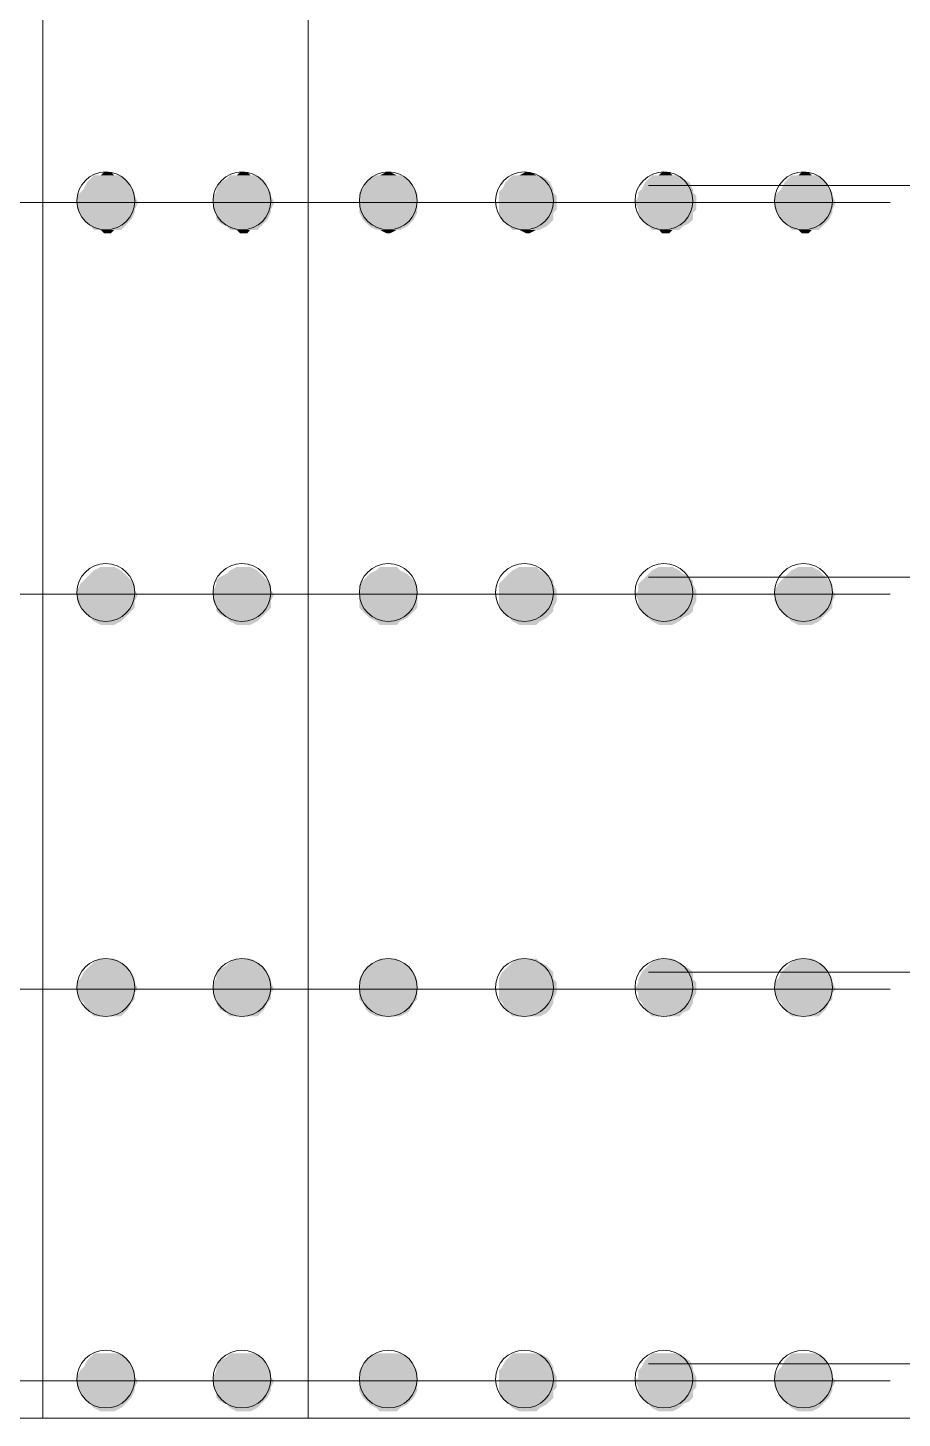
# Model space of a CAD drawing. Header units: inches. Extents: x 2 to 136, y 1 to 96.
# Drawn here: x 12.3 to 17.33, y 44.94 to 52.94 of the extents above; entities that cross this region are included whole.
import ezdxf

# ---------------------------------------------------------------- set-up
doc = ezdxf.new("R2010")
doc.units = ezdxf.units.IN
doc.header["$MEASUREMENT"] = 0
doc.layers.add('PDF_COLUMN', color=251, linetype='Continuous', true_color=0x636466)
doc.layers.add('PDF_Outer Line', color=165, linetype='Continuous', true_color=0x5258ac)
doc.layers.add('PDF_FLOOR LINES', color=7, linetype='Continuous')

msp = doc.modelspace()

# ---------------------------------------------------------------- linework, layer by layer
at = {"layer": 'PDF_COLUMN', "color": 7, "lineweight": 0}
for centre in [(12.7517, 51.9434), (13.535, 51.9434), (12.7517, 49.6914), (13.535, 49.6914), (12.7517, 47.4198), (13.535, 47.4198), (12.7517, 45.1677), (13.535, 45.1677)]:
    msp.add_circle(centre, 0.1665, dxfattribs=at)
at = {"layer": 'PDF_COLUMN', "lineweight": 0}
for centre in [(14.377, 51.9434), (15.1604, 51.9434), (15.9632, 51.9434), (16.7661, 51.9434), (14.377, 49.6914), (15.1604, 49.6914), (15.9632, 49.6914), (16.7661, 49.6914), (14.377, 47.4198), (15.1604, 47.4198), (15.9632, 47.4198), (16.7661, 47.4198), (14.377, 45.1677), (15.1604, 45.1677), (15.9632, 45.1677), (16.7661, 45.1677)]:
    msp.add_circle(centre, 0.1665, dxfattribs=at)
at = {"layer": 'PDF_COLUMN', "color": 7, "transparency": 33554559}
for points in [[(12.6635, 52.0707), (12.879, 52.0511), (12.644, 52.0511)], [(12.6831, 52.0902), (12.8594, 52.0707), (12.6635, 52.0707)], [(12.8594, 52.0707), (12.6635, 52.0707), (12.879, 52.0511)], [(12.7223, 52.0902), (12.8398, 52.0902), (12.6831, 52.0902)], [(12.8398, 52.0902), (12.6831, 52.0902), (12.8594, 52.0707)], [(12.7419, 52.1098), (12.8006, 52.0902), (12.7223, 52.0902)], [(12.8006, 52.0902), (12.7223, 52.0902), (12.8398, 52.0902)], [(12.781, 52.1098), (12.7419, 52.1098), (12.8006, 52.0902)], [(13.4469, 52.0707), (13.6623, 52.0511), (13.4077, 52.0511)], [(13.4664, 52.0902), (13.6427, 52.0707), (13.4469, 52.0707)], [(13.6427, 52.0707), (13.4469, 52.0707), (13.6623, 52.0511)], [(13.5056, 52.0902), (13.6231, 52.0902), (13.4664, 52.0902)], [(13.6231, 52.0902), (13.4664, 52.0902), (13.6427, 52.0707)], [(13.5252, 52.1098), (13.5839, 52.0902), (13.5056, 52.0902)], [(13.5839, 52.0902), (13.5056, 52.0902), (13.6231, 52.0902)], [(13.5644, 52.1098), (13.5252, 52.1098), (13.5839, 52.0902)], [(12.6048, 51.9923), (12.9181, 51.9728), (12.5852, 51.9728)], [(12.6244, 52.0119), (12.9181, 51.9923), (12.6048, 51.9923)], [(12.9181, 51.9923), (12.6048, 51.9923), (12.9181, 51.9728)], [(12.644, 52.0511), (12.8985, 52.0119), (12.6244, 52.0119)], [(12.8985, 52.0119), (12.6244, 52.0119), (12.9181, 51.9923)], [(12.879, 52.0511), (12.644, 52.0511), (12.8985, 52.0119)], [(13.3881, 51.9923), (13.7014, 51.9728), (13.3685, 51.9728)], [(13.4077, 52.0511), (13.6818, 52.0119), (13.3881, 52.0119)], [(13.6818, 52.0119), (13.3881, 52.0119), (13.7014, 51.9923)], [(13.3881, 52.0119), (13.7014, 51.9923), (13.3881, 51.9923)], [(13.7014, 51.9923), (13.3881, 51.9923), (13.7014, 51.9728)], [(13.6623, 52.0511), (13.4077, 52.0511), (13.6818, 52.0119)], [(12.9181, 51.9728), (12.5852, 51.9728), (12.9377, 51.9336)], [(12.5852, 51.9728), (12.9377, 51.9336), (12.5852, 51.9336)], [(12.9377, 51.9336), (12.5852, 51.9336), (12.9181, 51.8944)], [(12.5852, 51.9336), (12.9181, 51.8944), (12.5852, 51.8944)], [(13.7014, 51.9728), (13.3685, 51.9728), (13.721, 51.9336)], [(13.3685, 51.9728), (13.721, 51.9336), (13.3685, 51.9336)], [(13.721, 51.9336), (13.3685, 51.9336), (13.7014, 51.8944)], [(13.3685, 51.9336), (13.7014, 51.8944), (13.3685, 51.8944)], [(12.9181, 51.8944), (12.5852, 51.8944), (12.9181, 51.8748)], [(12.5852, 51.8944), (12.9181, 51.8748), (12.6048, 51.8748)], [(12.9181, 51.8748), (12.6048, 51.8748), (12.8985, 51.8357)], [(12.6048, 51.8748), (12.8985, 51.8357), (12.6244, 51.8357)], [(12.8985, 51.8357), (12.6244, 51.8357), (12.879, 51.8161)], [(12.6244, 51.8357), (12.879, 51.8161), (12.644, 51.8161)], [(13.7014, 51.8944), (13.3685, 51.8944), (13.7014, 51.8748)], [(13.3685, 51.8944), (13.7014, 51.8748), (13.3881, 51.8748)], [(13.7014, 51.8748), (13.3881, 51.8748), (13.6818, 51.8357)], [(13.3881, 51.8748), (13.6818, 51.8357), (13.3881, 51.8357)], [(13.6818, 51.8357), (13.3881, 51.8357), (13.6623, 51.8161)], [(13.3881, 51.8357), (13.6623, 51.8161), (13.4077, 51.8161)], [(12.879, 51.8161), (12.644, 51.8161), (12.8594, 51.7965)], [(12.644, 51.8161), (12.8594, 51.7965), (12.6635, 51.7965)], [(12.8594, 51.7965), (12.6635, 51.7965), (12.8398, 51.7769)], [(12.6635, 51.7965), (12.8398, 51.7769), (12.6831, 51.7769)], [(12.8398, 51.7769), (12.6831, 51.7769), (12.8006, 51.7769)], [(12.6831, 51.7769), (12.8006, 51.7769), (12.7223, 51.7769)], [(12.8006, 51.7769), (12.7223, 51.7769), (12.781, 51.7573)], [(12.7223, 51.7769), (12.781, 51.7573), (12.7419, 51.7573)], [(13.6623, 51.8161), (13.4077, 51.8161), (13.6427, 51.7965)], [(13.4077, 51.8161), (13.6427, 51.7965), (13.4469, 51.7965)], [(13.6427, 51.7965), (13.4469, 51.7965), (13.6231, 51.7769)], [(13.4469, 51.7965), (13.6231, 51.7769), (13.4664, 51.7769)], [(13.6231, 51.7769), (13.4664, 51.7769), (13.5839, 51.7769)], [(13.4664, 51.7769), (13.5839, 51.7769), (13.5056, 51.7769)], [(13.5839, 51.7769), (13.5056, 51.7769), (13.5644, 51.7573)], [(13.5056, 51.7769), (13.5644, 51.7573), (13.5252, 51.7573)], [(12.6831, 49.8186), (12.8594, 49.7991), (12.6635, 49.7991)], [(12.7223, 49.8382), (12.8398, 49.8186), (12.6831, 49.8186)], [(12.8398, 49.8186), (12.6831, 49.8186), (12.8594, 49.7991)], [(12.7419, 49.8382), (12.8006, 49.8382), (12.7223, 49.8382)], [(12.8006, 49.8382), (12.7223, 49.8382), (12.8398, 49.8186)], [(12.781, 49.8382), (12.7419, 49.8382), (12.8006, 49.8382)], [(13.4664, 49.8186), (13.6427, 49.7991), (13.4469, 49.7991)], [(13.5056, 49.8382), (13.6231, 49.8186), (13.4664, 49.8186)], [(13.6231, 49.8186), (13.4664, 49.8186), (13.6427, 49.7991)], [(13.5252, 49.8382), (13.5839, 49.8382), (13.5056, 49.8382)], [(13.5839, 49.8382), (13.5056, 49.8382), (13.6231, 49.8186)], [(13.5644, 49.8382), (13.5252, 49.8382), (13.5839, 49.8382)], [(12.6048, 49.7403), (12.9181, 49.7011), (12.5852, 49.7011)], [(12.6244, 49.7599), (12.9181, 49.7403), (12.6048, 49.7403)], [(12.9181, 49.7403), (12.6048, 49.7403), (12.9181, 49.7011)], [(12.644, 49.7795), (12.8985, 49.7599), (12.6244, 49.7599)], [(12.8985, 49.7599), (12.6244, 49.7599), (12.9181, 49.7403)], [(12.6635, 49.7991), (12.879, 49.7795), (12.644, 49.7795)], [(12.879, 49.7795), (12.644, 49.7795), (12.8985, 49.7599)], [(12.8594, 49.7991), (12.6635, 49.7991), (12.879, 49.7795)], [(13.3881, 49.7403), (13.7014, 49.7011), (13.3685, 49.7011)], [(13.4077, 49.7795), (13.6818, 49.7599), (13.3881, 49.7599)], [(13.6818, 49.7599), (13.3881, 49.7599), (13.7014, 49.7403)], [(13.3881, 49.7599), (13.7014, 49.7403), (13.3881, 49.7403)], [(13.7014, 49.7403), (13.3881, 49.7403), (13.7014, 49.7011)], [(13.4469, 49.7991), (13.6623, 49.7795), (13.4077, 49.7795)], [(13.6623, 49.7795), (13.4077, 49.7795), (13.6818, 49.7599)], [(13.6427, 49.7991), (13.4469, 49.7991), (13.6623, 49.7795)], [(12.9181, 49.7011), (12.5852, 49.7011), (12.9377, 49.6816)], [(12.5852, 49.7011), (12.9377, 49.6816), (12.5852, 49.6816)], [(12.9377, 49.6816), (12.5852, 49.6816), (12.9181, 49.6424)], [(12.5852, 49.6816), (12.9181, 49.6424), (12.5852, 49.6424)], [(13.7014, 49.7011), (13.3685, 49.7011), (13.721, 49.6816)], [(13.3685, 49.7011), (13.721, 49.6816), (13.3685, 49.6816)], [(13.721, 49.6816), (13.3685, 49.6816), (13.7014, 49.6424)], [(13.3685, 49.6816), (13.7014, 49.6424), (13.3685, 49.6424)], [(12.9181, 49.6424), (12.5852, 49.6424), (12.9181, 49.6032)], [(12.5852, 49.6424), (12.9181, 49.6032), (12.6048, 49.6032)], [(12.9181, 49.6032), (12.6048, 49.6032), (12.8985, 49.5836)], [(12.6048, 49.6032), (12.8985, 49.5836), (12.6244, 49.5836)], [(12.8985, 49.5836), (12.6244, 49.5836), (12.879, 49.5641)], [(12.6244, 49.5836), (12.879, 49.5641), (12.644, 49.5641)], [(13.7014, 49.6424), (13.3685, 49.6424), (13.7014, 49.6032)], [(13.3685, 49.6424), (13.7014, 49.6032), (13.3881, 49.6032)], [(13.7014, 49.6032), (13.3881, 49.6032), (13.6818, 49.5836)], [(13.3881, 49.6032), (13.6818, 49.5836), (13.3881, 49.5836)], [(13.6818, 49.5836), (13.3881, 49.5836), (13.6623, 49.5641)], [(13.3881, 49.5836), (13.6623, 49.5641), (13.4077, 49.5641)], [(12.879, 49.5641), (12.644, 49.5641), (12.8594, 49.5445)], [(12.644, 49.5641), (12.8594, 49.5445), (12.6635, 49.5445)], [(12.8594, 49.5445), (12.6635, 49.5445), (12.8398, 49.5249)], [(12.6635, 49.5445), (12.8398, 49.5249), (12.6831, 49.5249)], [(12.8398, 49.5249), (12.6831, 49.5249), (12.8006, 49.5053)], [(12.6831, 49.5249), (12.8006, 49.5053), (12.7223, 49.5053)], [(12.8006, 49.5053), (12.7223, 49.5053), (12.781, 49.5053)], [(12.7223, 49.5053), (12.781, 49.5053), (12.7419, 49.5053)], [(13.6623, 49.5641), (13.4077, 49.5641), (13.6427, 49.5445)], [(13.4077, 49.5641), (13.6427, 49.5445), (13.4469, 49.5445)], [(13.6427, 49.5445), (13.4469, 49.5445), (13.6231, 49.5249)], [(13.4469, 49.5445), (13.6231, 49.5249), (13.4664, 49.5249)], [(13.6231, 49.5249), (13.4664, 49.5249), (13.5839, 49.5053)], [(13.4664, 49.5249), (13.5839, 49.5053), (13.5056, 49.5053)], [(13.5839, 49.5053), (13.5056, 49.5053), (13.5644, 49.5053)], [(13.5056, 49.5053), (13.5644, 49.5053), (13.5252, 49.5053)], [(12.7223, 47.5862), (12.8398, 47.5666), (12.6831, 47.5666)], [(12.7419, 47.5862), (12.8006, 47.5862), (12.7223, 47.5862)], [(12.8006, 47.5862), (12.7223, 47.5862), (12.8398, 47.5666)], [(12.781, 47.5862), (12.7419, 47.5862), (12.8006, 47.5862)], [(13.5056, 47.5862), (13.6231, 47.5666), (13.4664, 47.5666)], [(13.5252, 47.5862), (13.5839, 47.5862), (13.5056, 47.5862)], [(13.5839, 47.5862), (13.5056, 47.5862), (13.6231, 47.5666)], [(13.5644, 47.5862), (13.5252, 47.5862), (13.5839, 47.5862)], [(12.6244, 47.5079), (12.9181, 47.4687), (12.6048, 47.4687)], [(12.644, 47.5275), (12.8985, 47.5079), (12.6244, 47.5079)], [(12.8985, 47.5079), (12.6244, 47.5079), (12.9181, 47.4687)], [(12.6635, 47.547), (12.879, 47.5275), (12.644, 47.5275)], [(12.879, 47.5275), (12.644, 47.5275), (12.8985, 47.5079)], [(12.6831, 47.5666), (12.8594, 47.547), (12.6635, 47.547)], [(12.8594, 47.547), (12.6635, 47.547), (12.879, 47.5275)], [(12.8398, 47.5666), (12.6831, 47.5666), (12.8594, 47.547)], [(13.4077, 47.5275), (13.6818, 47.5079), (13.3881, 47.5079)], [(13.6818, 47.5079), (13.3881, 47.5079), (13.7014, 47.4687)], [(13.3881, 47.5079), (13.7014, 47.4687), (13.3881, 47.4687)], [(13.4469, 47.547), (13.6623, 47.5275), (13.4077, 47.5275)], [(13.6623, 47.5275), (13.4077, 47.5275), (13.6818, 47.5079)], [(13.4664, 47.5666), (13.6427, 47.547), (13.4469, 47.547)], [(13.6427, 47.547), (13.4469, 47.547), (13.6623, 47.5275)], [(13.6231, 47.5666), (13.4664, 47.5666), (13.6427, 47.547)], [(12.6048, 47.4687), (12.9181, 47.4491), (12.5852, 47.4491)], [(12.9181, 47.4491), (12.5852, 47.4491), (12.9377, 47.41)], [(12.5852, 47.4491), (12.9377, 47.41), (12.5852, 47.41)], [(12.9181, 47.4687), (12.6048, 47.4687), (12.9181, 47.4491)], [(13.3881, 47.4687), (13.7014, 47.4491), (13.3685, 47.4491)], [(13.7014, 47.4491), (13.3685, 47.4491), (13.721, 47.41)], [(13.3685, 47.4491), (13.721, 47.41), (13.3685, 47.41)], [(13.7014, 47.4687), (13.3881, 47.4687), (13.7014, 47.4491)], [(12.9377, 47.41), (12.5852, 47.41), (12.9181, 47.3904)], [(12.5852, 47.41), (12.9181, 47.3904), (12.5852, 47.3904)], [(12.9181, 47.3904), (12.5852, 47.3904), (12.9181, 47.3512)], [(12.5852, 47.3904), (12.9181, 47.3512), (12.6048, 47.3512)], [(12.9181, 47.3512), (12.6048, 47.3512), (12.8985, 47.3316)], [(12.6048, 47.3512), (12.8985, 47.3316), (12.6244, 47.3316)], [(13.721, 47.41), (13.3685, 47.41), (13.7014, 47.3904)], [(13.3685, 47.41), (13.7014, 47.3904), (13.3685, 47.3904)], [(13.7014, 47.3904), (13.3685, 47.3904), (13.7014, 47.3512)], [(13.3685, 47.3904), (13.7014, 47.3512), (13.3881, 47.3512)], [(13.7014, 47.3512), (13.3881, 47.3512), (13.6818, 47.3316)], [(13.3881, 47.3512), (13.6818, 47.3316), (13.3881, 47.3316)], [(12.8985, 47.3316), (12.6244, 47.3316), (12.879, 47.2925)], [(12.6244, 47.3316), (12.879, 47.2925), (12.644, 47.2925)], [(12.879, 47.2925), (12.644, 47.2925), (12.8594, 47.2729)], [(12.644, 47.2925), (12.8594, 47.2729), (12.6635, 47.2729)], [(12.8594, 47.2729), (12.6635, 47.2729), (12.8398, 47.2533)], [(12.6635, 47.2729), (12.8398, 47.2533), (12.6831, 47.2533)], [(13.6818, 47.3316), (13.3881, 47.3316), (13.6623, 47.2925)], [(13.3881, 47.3316), (13.6623, 47.2925), (13.4077, 47.2925)], [(13.6623, 47.2925), (13.4077, 47.2925), (13.6427, 47.2729)], [(13.4077, 47.2925), (13.6427, 47.2729), (13.4469, 47.2729)], [(13.6427, 47.2729), (13.4469, 47.2729), (13.6231, 47.2533)], [(13.4469, 47.2729), (13.6231, 47.2533), (13.4664, 47.2533)], [(12.8398, 47.2533), (12.6831, 47.2533), (12.8006, 47.2533)], [(12.6831, 47.2533), (12.8006, 47.2533), (12.7223, 47.2533)], [(12.8006, 47.2533), (12.7223, 47.2533), (12.781, 47.2533)], [(12.7223, 47.2533), (12.781, 47.2533), (12.7419, 47.2533)], [(13.6231, 47.2533), (13.4664, 47.2533), (13.5839, 47.2533)], [(13.4664, 47.2533), (13.5839, 47.2533), (13.5056, 47.2533)], [(13.5839, 47.2533), (13.5056, 47.2533), (13.5644, 47.2533)], [(13.5056, 47.2533), (13.5644, 47.2533), (13.5252, 47.2533)], [(12.644, 45.2754), (12.8985, 45.2363), (12.6244, 45.2363)], [(12.6635, 45.295), (12.879, 45.2754), (12.644, 45.2754)], [(12.879, 45.2754), (12.644, 45.2754), (12.8985, 45.2363)], [(12.6831, 45.3146), (12.8594, 45.295), (12.6635, 45.295)], [(12.8594, 45.295), (12.6635, 45.295), (12.879, 45.2754)], [(12.7223, 45.3146), (12.8398, 45.3146), (12.6831, 45.3146)], [(12.8398, 45.3146), (12.6831, 45.3146), (12.8594, 45.295)], [(12.7419, 45.3146), (12.8006, 45.3146), (12.7223, 45.3146)], [(12.8006, 45.3146), (12.7223, 45.3146), (12.8398, 45.3146)], [(12.781, 45.3146), (12.7419, 45.3146), (12.8006, 45.3146)], [(13.4077, 45.2754), (13.6818, 45.2363), (13.3881, 45.2363)], [(13.4469, 45.295), (13.6623, 45.2754), (13.4077, 45.2754)], [(13.6623, 45.2754), (13.4077, 45.2754), (13.6818, 45.2363)], [(13.4664, 45.3146), (13.6427, 45.295), (13.4469, 45.295)], [(13.6427, 45.295), (13.4469, 45.295), (13.6623, 45.2754)], [(13.5056, 45.3146), (13.6231, 45.3146), (13.4664, 45.3146)], [(13.6231, 45.3146), (13.4664, 45.3146), (13.6427, 45.295)], [(13.5252, 45.3146), (13.5839, 45.3146), (13.5056, 45.3146)], [(13.5839, 45.3146), (13.5056, 45.3146), (13.6231, 45.3146)], [(13.5644, 45.3146), (13.5252, 45.3146), (13.5839, 45.3146)], [(12.6048, 45.2167), (12.9181, 45.1775), (12.5852, 45.1775)], [(12.6244, 45.2363), (12.9181, 45.2167), (12.6048, 45.2167)], [(12.9181, 45.2167), (12.6048, 45.2167), (12.9181, 45.1775)], [(12.8985, 45.2363), (12.6244, 45.2363), (12.9181, 45.2167)], [(13.3881, 45.2167), (13.7014, 45.1775), (13.3685, 45.1775)], [(13.6818, 45.2363), (13.3881, 45.2363), (13.7014, 45.2167)], [(13.3881, 45.2363), (13.7014, 45.2167), (13.3881, 45.2167)], [(13.7014, 45.2167), (13.3881, 45.2167), (13.7014, 45.1775)], [(12.9181, 45.1775), (12.5852, 45.1775), (12.9377, 45.1579)], [(12.5852, 45.1775), (12.9377, 45.1579), (12.5852, 45.1579)], [(12.9377, 45.1579), (12.5852, 45.1579), (12.9181, 45.1188)], [(12.5852, 45.1579), (12.9181, 45.1188), (12.5852, 45.1188)], [(12.9181, 45.1188), (12.5852, 45.1188), (12.9181, 45.0992)], [(12.5852, 45.1188), (12.9181, 45.0992), (12.6048, 45.0992)], [(13.7014, 45.1775), (13.3685, 45.1775), (13.721, 45.1579)], [(13.3685, 45.1775), (13.721, 45.1579), (13.3685, 45.1579)], [(13.721, 45.1579), (13.3685, 45.1579), (13.7014, 45.1188)], [(13.3685, 45.1579), (13.7014, 45.1188), (13.3685, 45.1188)], [(13.7014, 45.1188), (13.3685, 45.1188), (13.7014, 45.0992)], [(13.3685, 45.1188), (13.7014, 45.0992), (13.3881, 45.0992)], [(12.9181, 45.0992), (12.6048, 45.0992), (12.8985, 45.06)], [(12.6048, 45.0992), (12.8985, 45.06), (12.6244, 45.06)], [(12.8985, 45.06), (12.6244, 45.06), (12.879, 45.0404)], [(12.6244, 45.06), (12.879, 45.0404), (12.644, 45.0404)], [(12.879, 45.0404), (12.644, 45.0404), (12.8594, 45.0209)], [(12.644, 45.0404), (12.8594, 45.0209), (12.6635, 45.0209)], [(12.8594, 45.0209), (12.6635, 45.0209), (12.8398, 45.0013)], [(12.6635, 45.0209), (12.8398, 45.0013), (12.6831, 45.0013)], [(13.7014, 45.0992), (13.3881, 45.0992), (13.6818, 45.06)], [(13.3881, 45.0992), (13.6818, 45.06), (13.3881, 45.06)], [(13.6818, 45.06), (13.3881, 45.06), (13.6623, 45.0404)], [(13.3881, 45.06), (13.6623, 45.0404), (13.4077, 45.0404)], [(13.6623, 45.0404), (13.4077, 45.0404), (13.6427, 45.0209)], [(13.4077, 45.0404), (13.6427, 45.0209), (13.4469, 45.0209)], [(13.6427, 45.0209), (13.4469, 45.0209), (13.6231, 45.0013)], [(13.4469, 45.0209), (13.6231, 45.0013), (13.4664, 45.0013)], [(12.8398, 45.0013), (12.6831, 45.0013), (12.8006, 44.9817)], [(12.6831, 45.0013), (12.8006, 44.9817), (12.7223, 44.9817)], [(12.8006, 44.9817), (12.7223, 44.9817), (12.781, 44.9817)], [(12.7223, 44.9817), (12.781, 44.9817), (12.7419, 44.9817)], [(13.6231, 45.0013), (13.4664, 45.0013), (13.5839, 44.9817)], [(13.4664, 45.0013), (13.5839, 44.9817), (13.5056, 44.9817)], [(13.5839, 44.9817), (13.5056, 44.9817), (13.5644, 44.9817)], [(13.5056, 44.9817), (13.5644, 44.9817), (13.5252, 44.9817)]]:
    msp.add_solid(points, dxfattribs=at)
at = {"layer": 'PDF_COLUMN', "transparency": 33554559}
for points in [[(14.2693, 52.0707), (14.5043, 52.0511), (14.2498, 52.0511)], [(14.3085, 52.0902), (14.4847, 52.0707), (14.2693, 52.0707)], [(14.4847, 52.0707), (14.2693, 52.0707), (14.5043, 52.0511)], [(14.3281, 52.0902), (14.4456, 52.0902), (14.3085, 52.0902)], [(14.4456, 52.0902), (14.3085, 52.0902), (14.4847, 52.0707)], [(14.3672, 52.1098), (14.426, 52.0902), (14.3281, 52.0902)], [(14.426, 52.0902), (14.3281, 52.0902), (14.4456, 52.0902)], [(14.3868, 52.1098), (14.3672, 52.1098), (14.426, 52.0902)], [(15.0722, 52.0707), (15.3072, 52.0511), (15.0526, 52.0511)], [(15.0918, 52.0902), (15.2876, 52.0707), (15.0722, 52.0707)], [(15.2876, 52.0707), (15.0722, 52.0707), (15.3072, 52.0511)], [(15.131, 52.0902), (15.2485, 52.0902), (15.0918, 52.0902)], [(15.2485, 52.0902), (15.0918, 52.0902), (15.2876, 52.0707)], [(15.1701, 52.1098), (15.2289, 52.0902), (15.131, 52.0902)], [(15.2289, 52.0902), (15.131, 52.0902), (15.2485, 52.0902)], [(15.1897, 52.1098), (15.1701, 52.1098), (15.2289, 52.0902)], [(15.8751, 52.0707), (16.1101, 52.0511), (15.8555, 52.0511)], [(15.8947, 52.0902), (16.071, 52.0707), (15.8751, 52.0707)], [(16.071, 52.0707), (15.8751, 52.0707), (16.1101, 52.0511)], [(15.9339, 52.0902), (16.0514, 52.0902), (15.8947, 52.0902)], [(16.0514, 52.0902), (15.8947, 52.0902), (16.071, 52.0707)], [(15.9535, 52.1098), (16.0122, 52.0902), (15.9339, 52.0902)], [(16.0122, 52.0902), (15.9339, 52.0902), (16.0514, 52.0902)], [(15.9926, 52.1098), (15.9535, 52.1098), (16.0122, 52.0902)], [(16.678, 52.0707), (16.8934, 52.0511), (16.6584, 52.0511)], [(16.6976, 52.0902), (16.8738, 52.0707), (16.678, 52.0707)], [(16.8738, 52.0707), (16.678, 52.0707), (16.8934, 52.0511)], [(16.7368, 52.0902), (16.8543, 52.0902), (16.6976, 52.0902)], [(16.8543, 52.0902), (16.6976, 52.0902), (16.8738, 52.0707)], [(16.7563, 52.1098), (16.8151, 52.0902), (16.7368, 52.0902)], [(16.8151, 52.0902), (16.7368, 52.0902), (16.8543, 52.0902)], [(16.7955, 52.1098), (16.7563, 52.1098), (16.8151, 52.0902)], [(14.2302, 52.0119), (14.5435, 51.9923), (14.2106, 51.9923)], [(14.5435, 51.9923), (14.2106, 51.9923), (14.5435, 51.9728)], [(14.2106, 51.9923), (14.5435, 51.9728), (14.2106, 51.9728)], [(14.2498, 52.0511), (14.5239, 52.0119), (14.2302, 52.0119)], [(14.5239, 52.0119), (14.2302, 52.0119), (14.5435, 51.9923)], [(14.5043, 52.0511), (14.2498, 52.0511), (14.5239, 52.0119)], [(15.0331, 52.0119), (15.3268, 51.9923), (15.0135, 51.9923)], [(15.3268, 51.9923), (15.0135, 51.9923), (15.3464, 51.9728)], [(15.0135, 51.9923), (15.3464, 51.9728), (15.0135, 51.9728)], [(15.0526, 52.0511), (15.3268, 52.0119), (15.0331, 52.0119)], [(15.3268, 52.0119), (15.0331, 52.0119), (15.3268, 51.9923)], [(15.3072, 52.0511), (15.0526, 52.0511), (15.3268, 52.0119)], [(15.836, 52.0119), (16.1297, 51.9923), (15.8164, 51.9923)], [(16.1297, 51.9923), (15.8164, 51.9923), (16.1493, 51.9728)], [(15.8164, 51.9923), (16.1493, 51.9728), (15.8164, 51.9728)], [(15.8555, 52.0511), (16.1297, 52.0119), (15.836, 52.0119)], [(16.1297, 52.0119), (15.836, 52.0119), (16.1297, 51.9923)], [(16.1101, 52.0511), (15.8555, 52.0511), (16.1297, 52.0119)], [(16.6193, 51.9923), (16.9326, 51.9728), (16.5997, 51.9728)], [(16.6389, 52.0119), (16.9326, 51.9923), (16.6193, 51.9923)], [(16.9326, 51.9923), (16.6193, 51.9923), (16.9326, 51.9728)], [(16.6584, 52.0511), (16.913, 52.0119), (16.6389, 52.0119)], [(16.913, 52.0119), (16.6389, 52.0119), (16.9326, 51.9923)], [(16.8934, 52.0511), (16.6584, 52.0511), (16.913, 52.0119)], [(14.5435, 51.9728), (14.2106, 51.9728), (14.5435, 51.9336)], [(14.2106, 51.9728), (14.5435, 51.9336), (14.2106, 51.9336)], [(14.5435, 51.9336), (14.2106, 51.9336), (14.5435, 51.8944)], [(14.2106, 51.9336), (14.5435, 51.8944), (14.2106, 51.8944)], [(15.3464, 51.9728), (15.0135, 51.9728), (15.3464, 51.9336)], [(15.0135, 51.9728), (15.3464, 51.9336), (15.0135, 51.9336)], [(15.3464, 51.9336), (15.0135, 51.9336), (15.3464, 51.8944)], [(15.0135, 51.9336), (15.3464, 51.8944), (15.0135, 51.8944)], [(15.8164, 51.9728), (16.1493, 51.9336), (15.7968, 51.9336)], [(16.1493, 51.9336), (15.7968, 51.9336), (16.1493, 51.8944)], [(15.7968, 51.9336), (16.1493, 51.8944), (15.8164, 51.8944)], [(16.1493, 51.9728), (15.8164, 51.9728), (16.1493, 51.9336)], [(16.9326, 51.9728), (16.5997, 51.9728), (16.9522, 51.9336)], [(16.5997, 51.9728), (16.9522, 51.9336), (16.5997, 51.9336)], [(16.9522, 51.9336), (16.5997, 51.9336), (16.9326, 51.8944)], [(16.5997, 51.9336), (16.9326, 51.8944), (16.5997, 51.8944)], [(14.5435, 51.8944), (14.2106, 51.8944), (14.5435, 51.8748)], [(14.2106, 51.8944), (14.5435, 51.8748), (14.2106, 51.8748)], [(14.5435, 51.8748), (14.2106, 51.8748), (14.5239, 51.8357)], [(14.2106, 51.8748), (14.5239, 51.8357), (14.2302, 51.8357)], [(14.5239, 51.8357), (14.2302, 51.8357), (14.5043, 51.8161)], [(14.2302, 51.8357), (14.5043, 51.8161), (14.2498, 51.8161)], [(15.3464, 51.8944), (15.0135, 51.8944), (15.3268, 51.8748)], [(15.0135, 51.8944), (15.3268, 51.8748), (15.0135, 51.8748)], [(15.3268, 51.8748), (15.0135, 51.8748), (15.3268, 51.8357)], [(15.0135, 51.8748), (15.3268, 51.8357), (15.0331, 51.8357)], [(15.3268, 51.8357), (15.0331, 51.8357), (15.3072, 51.8161)], [(15.0331, 51.8357), (15.3072, 51.8161), (15.0526, 51.8161)], [(16.1493, 51.8944), (15.8164, 51.8944), (16.1297, 51.8748)], [(15.8164, 51.8944), (16.1297, 51.8748), (15.8164, 51.8748)], [(16.1297, 51.8748), (15.8164, 51.8748), (16.1297, 51.8357)], [(15.8164, 51.8748), (16.1297, 51.8357), (15.836, 51.8357)], [(16.1297, 51.8357), (15.836, 51.8357), (16.1101, 51.8161)], [(15.836, 51.8357), (16.1101, 51.8161), (15.8555, 51.8161)], [(16.9326, 51.8944), (16.5997, 51.8944), (16.9326, 51.8748)], [(16.5997, 51.8944), (16.9326, 51.8748), (16.6193, 51.8748)], [(16.9326, 51.8748), (16.6193, 51.8748), (16.913, 51.8357)], [(16.6193, 51.8748), (16.913, 51.8357), (16.6389, 51.8357)], [(16.913, 51.8357), (16.6389, 51.8357), (16.8934, 51.8161)], [(16.6389, 51.8357), (16.8934, 51.8161), (16.6584, 51.8161)], [(14.5043, 51.8161), (14.2498, 51.8161), (14.4847, 51.7965)], [(14.2498, 51.8161), (14.4847, 51.7965), (14.2693, 51.7965)], [(14.4847, 51.7965), (14.2693, 51.7965), (14.4456, 51.7769)], [(14.2693, 51.7965), (14.4456, 51.7769), (14.3085, 51.7769)], [(14.4456, 51.7769), (14.3085, 51.7769), (14.426, 51.7769)], [(14.3085, 51.7769), (14.426, 51.7769), (14.3281, 51.7769)], [(14.426, 51.7769), (14.3281, 51.7769), (14.3868, 51.7573)], [(14.3281, 51.7769), (14.3868, 51.7573), (14.3672, 51.7573)], [(15.3072, 51.8161), (15.0526, 51.8161), (15.2876, 51.7965)], [(15.0526, 51.8161), (15.2876, 51.7965), (15.0722, 51.7965)], [(15.2876, 51.7965), (15.0722, 51.7965), (15.2485, 51.7769)], [(15.0722, 51.7965), (15.2485, 51.7769), (15.0918, 51.7769)], [(15.2485, 51.7769), (15.0918, 51.7769), (15.2289, 51.7769)], [(15.0918, 51.7769), (15.2289, 51.7769), (15.131, 51.7769)], [(15.2289, 51.7769), (15.131, 51.7769), (15.1897, 51.7573)], [(15.131, 51.7769), (15.1897, 51.7573), (15.1701, 51.7573)], [(16.1101, 51.8161), (15.8555, 51.8161), (16.071, 51.7965)], [(15.8555, 51.8161), (16.071, 51.7965), (15.8751, 51.7965)], [(16.071, 51.7965), (15.8751, 51.7965), (16.0514, 51.7769)], [(15.8751, 51.7965), (16.0514, 51.7769), (15.8947, 51.7769)], [(16.0514, 51.7769), (15.8947, 51.7769), (16.0122, 51.7769)], [(15.8947, 51.7769), (16.0122, 51.7769), (15.9339, 51.7769)], [(16.0122, 51.7769), (15.9339, 51.7769), (15.9926, 51.7573)], [(15.9339, 51.7769), (15.9926, 51.7573), (15.9535, 51.7573)], [(16.8934, 51.8161), (16.6584, 51.8161), (16.8738, 51.7965)], [(16.6584, 51.8161), (16.8738, 51.7965), (16.678, 51.7965)], [(16.8738, 51.7965), (16.678, 51.7965), (16.8543, 51.7769)], [(16.678, 51.7965), (16.8543, 51.7769), (16.6976, 51.7769)], [(16.8543, 51.7769), (16.6976, 51.7769), (16.8151, 51.7769)], [(16.6976, 51.7769), (16.8151, 51.7769), (16.7368, 51.7769)], [(16.8151, 51.7769), (16.7368, 51.7769), (16.7955, 51.7573)], [(16.7368, 51.7769), (16.7955, 51.7573), (16.7563, 51.7573)], [(14.3085, 49.8186), (14.4847, 49.7991), (14.2693, 49.7991)], [(14.3281, 49.8382), (14.4456, 49.8186), (14.3085, 49.8186)], [(14.4456, 49.8186), (14.3085, 49.8186), (14.4847, 49.7991)], [(14.3672, 49.8382), (14.426, 49.8382), (14.3281, 49.8382)], [(14.426, 49.8382), (14.3281, 49.8382), (14.4456, 49.8186)], [(14.3868, 49.8382), (14.3672, 49.8382), (14.426, 49.8382)], [(15.0918, 49.8186), (15.2876, 49.7991), (15.0722, 49.7991)], [(15.131, 49.8382), (15.2485, 49.8186), (15.0918, 49.8186)], [(15.2485, 49.8186), (15.0918, 49.8186), (15.2876, 49.7991)], [(15.1701, 49.8382), (15.2289, 49.8382), (15.131, 49.8382)], [(15.2289, 49.8382), (15.131, 49.8382), (15.2485, 49.8186)], [(15.1897, 49.8382), (15.1701, 49.8382), (15.2289, 49.8382)], [(15.8947, 49.8186), (16.071, 49.7991), (15.8751, 49.7991)], [(15.9339, 49.8382), (16.0514, 49.8186), (15.8947, 49.8186)], [(16.0514, 49.8186), (15.8947, 49.8186), (16.071, 49.7991)], [(15.9535, 49.8382), (16.0122, 49.8382), (15.9339, 49.8382)], [(16.0122, 49.8382), (15.9339, 49.8382), (16.0514, 49.8186)], [(15.9926, 49.8382), (15.9535, 49.8382), (16.0122, 49.8382)], [(16.6976, 49.8186), (16.8738, 49.7991), (16.678, 49.7991)], [(16.7368, 49.8382), (16.8543, 49.8186), (16.6976, 49.8186)], [(16.8543, 49.8186), (16.6976, 49.8186), (16.8738, 49.7991)], [(16.7563, 49.8382), (16.8151, 49.8382), (16.7368, 49.8382)], [(16.8151, 49.8382), (16.7368, 49.8382), (16.8543, 49.8186)], [(16.7955, 49.8382), (16.7563, 49.8382), (16.8151, 49.8382)], [(14.2302, 49.7599), (14.5435, 49.7403), (14.2106, 49.7403)], [(14.5435, 49.7403), (14.2106, 49.7403), (14.5435, 49.7011)], [(14.2106, 49.7403), (14.5435, 49.7011), (14.2106, 49.7011)], [(14.2498, 49.7795), (14.5239, 49.7599), (14.2302, 49.7599)], [(14.5239, 49.7599), (14.2302, 49.7599), (14.5435, 49.7403)], [(14.2693, 49.7991), (14.5043, 49.7795), (14.2498, 49.7795)], [(14.5043, 49.7795), (14.2498, 49.7795), (14.5239, 49.7599)], [(14.4847, 49.7991), (14.2693, 49.7991), (14.5043, 49.7795)], [(15.0331, 49.7599), (15.3268, 49.7403), (15.0135, 49.7403)], [(15.3268, 49.7403), (15.0135, 49.7403), (15.3464, 49.7011)], [(15.0135, 49.7403), (15.3464, 49.7011), (15.0135, 49.7011)], [(15.0526, 49.7795), (15.3268, 49.7599), (15.0331, 49.7599)], [(15.3268, 49.7599), (15.0331, 49.7599), (15.3268, 49.7403)], [(15.0722, 49.7991), (15.3072, 49.7795), (15.0526, 49.7795)], [(15.3072, 49.7795), (15.0526, 49.7795), (15.3268, 49.7599)], [(15.2876, 49.7991), (15.0722, 49.7991), (15.3072, 49.7795)], [(15.836, 49.7599), (16.1297, 49.7403), (15.8164, 49.7403)], [(16.1297, 49.7403), (15.8164, 49.7403), (16.1493, 49.7011)], [(15.8164, 49.7403), (16.1493, 49.7011), (15.8164, 49.7011)], [(15.8555, 49.7795), (16.1297, 49.7599), (15.836, 49.7599)], [(16.1297, 49.7599), (15.836, 49.7599), (16.1297, 49.7403)], [(15.8751, 49.7991), (16.1101, 49.7795), (15.8555, 49.7795)], [(16.1101, 49.7795), (15.8555, 49.7795), (16.1297, 49.7599)], [(16.071, 49.7991), (15.8751, 49.7991), (16.1101, 49.7795)], [(16.6193, 49.7403), (16.9326, 49.7011), (16.5997, 49.7011)], [(16.6389, 49.7599), (16.9326, 49.7403), (16.6193, 49.7403)], [(16.9326, 49.7403), (16.6193, 49.7403), (16.9326, 49.7011)], [(16.6584, 49.7795), (16.913, 49.7599), (16.6389, 49.7599)], [(16.913, 49.7599), (16.6389, 49.7599), (16.9326, 49.7403)], [(16.678, 49.7991), (16.8934, 49.7795), (16.6584, 49.7795)], [(16.8934, 49.7795), (16.6584, 49.7795), (16.913, 49.7599)], [(16.8738, 49.7991), (16.678, 49.7991), (16.8934, 49.7795)], [(14.5435, 49.7011), (14.2106, 49.7011), (14.5435, 49.6816)], [(14.2106, 49.7011), (14.5435, 49.6816), (14.2106, 49.6816)], [(14.5435, 49.6816), (14.2106, 49.6816), (14.5435, 49.6424)], [(14.2106, 49.6816), (14.5435, 49.6424), (14.2106, 49.6424)], [(15.3464, 49.7011), (15.0135, 49.7011), (15.3464, 49.6816)], [(15.0135, 49.7011), (15.3464, 49.6816), (15.0135, 49.6816)], [(15.3464, 49.6816), (15.0135, 49.6816), (15.3464, 49.6424)], [(15.0135, 49.6816), (15.3464, 49.6424), (15.0135, 49.6424)], [(15.8164, 49.7011), (16.1493, 49.6816), (15.7968, 49.6816)], [(16.1493, 49.6816), (15.7968, 49.6816), (16.1493, 49.6424)], [(15.7968, 49.6816), (16.1493, 49.6424), (15.8164, 49.6424)], [(16.1493, 49.7011), (15.8164, 49.7011), (16.1493, 49.6816)], [(16.9326, 49.7011), (16.5997, 49.7011), (16.9522, 49.6816)], [(16.5997, 49.7011), (16.9522, 49.6816), (16.5997, 49.6816)], [(16.9522, 49.6816), (16.5997, 49.6816), (16.9326, 49.6424)], [(16.5997, 49.6816), (16.9326, 49.6424), (16.5997, 49.6424)], [(14.5435, 49.6424), (14.2106, 49.6424), (14.5435, 49.6032)], [(14.2106, 49.6424), (14.5435, 49.6032), (14.2106, 49.6032)], [(14.5435, 49.6032), (14.2106, 49.6032), (14.5239, 49.5836)], [(14.2106, 49.6032), (14.5239, 49.5836), (14.2302, 49.5836)], [(14.5239, 49.5836), (14.2302, 49.5836), (14.5043, 49.5641)], [(14.2302, 49.5836), (14.5043, 49.5641), (14.2498, 49.5641)], [(15.3464, 49.6424), (15.0135, 49.6424), (15.3268, 49.6032)], [(15.0135, 49.6424), (15.3268, 49.6032), (15.0135, 49.6032)], [(15.3268, 49.6032), (15.0135, 49.6032), (15.3268, 49.5836)], [(15.0135, 49.6032), (15.3268, 49.5836), (15.0331, 49.5836)], [(15.3268, 49.5836), (15.0331, 49.5836), (15.3072, 49.5641)], [(15.0331, 49.5836), (15.3072, 49.5641), (15.0526, 49.5641)], [(16.1493, 49.6424), (15.8164, 49.6424), (16.1297, 49.6032)], [(15.8164, 49.6424), (16.1297, 49.6032), (15.8164, 49.6032)], [(16.1297, 49.6032), (15.8164, 49.6032), (16.1297, 49.5836)], [(15.8164, 49.6032), (16.1297, 49.5836), (15.836, 49.5836)], [(16.1297, 49.5836), (15.836, 49.5836), (16.1101, 49.5641)], [(15.836, 49.5836), (16.1101, 49.5641), (15.8555, 49.5641)], [(16.9326, 49.6424), (16.5997, 49.6424), (16.9326, 49.6032)], [(16.5997, 49.6424), (16.9326, 49.6032), (16.6193, 49.6032)], [(16.9326, 49.6032), (16.6193, 49.6032), (16.913, 49.5836)], [(16.6193, 49.6032), (16.913, 49.5836), (16.6389, 49.5836)], [(16.913, 49.5836), (16.6389, 49.5836), (16.8934, 49.5641)], [(16.6389, 49.5836), (16.8934, 49.5641), (16.6584, 49.5641)], [(14.5043, 49.5641), (14.2498, 49.5641), (14.4847, 49.5445)], [(14.2498, 49.5641), (14.4847, 49.5445), (14.2693, 49.5445)], [(14.4847, 49.5445), (14.2693, 49.5445), (14.4456, 49.5249)], [(14.2693, 49.5445), (14.4456, 49.5249), (14.3085, 49.5249)], [(14.4456, 49.5249), (14.3085, 49.5249), (14.426, 49.5053)], [(14.3085, 49.5249), (14.426, 49.5053), (14.3281, 49.5053)], [(14.426, 49.5053), (14.3281, 49.5053), (14.3868, 49.5053)], [(14.3281, 49.5053), (14.3868, 49.5053), (14.3672, 49.5053)], [(15.3072, 49.5641), (15.0526, 49.5641), (15.2876, 49.5445)], [(15.0526, 49.5641), (15.2876, 49.5445), (15.0722, 49.5445)], [(15.2876, 49.5445), (15.0722, 49.5445), (15.2485, 49.5249)], [(15.0722, 49.5445), (15.2485, 49.5249), (15.0918, 49.5249)], [(15.2485, 49.5249), (15.0918, 49.5249), (15.2289, 49.5053)], [(15.0918, 49.5249), (15.2289, 49.5053), (15.131, 49.5053)], [(15.2289, 49.5053), (15.131, 49.5053), (15.1897, 49.5053)], [(15.131, 49.5053), (15.1897, 49.5053), (15.1701, 49.5053)], [(16.1101, 49.5641), (15.8555, 49.5641), (16.071, 49.5445)], [(15.8555, 49.5641), (16.071, 49.5445), (15.8751, 49.5445)], [(16.071, 49.5445), (15.8751, 49.5445), (16.0514, 49.5249)], [(15.8751, 49.5445), (16.0514, 49.5249), (15.8947, 49.5249)], [(16.0514, 49.5249), (15.8947, 49.5249), (16.0122, 49.5053)], [(15.8947, 49.5249), (16.0122, 49.5053), (15.9339, 49.5053)], [(16.0122, 49.5053), (15.9339, 49.5053), (15.9926, 49.5053)], [(15.9339, 49.5053), (15.9926, 49.5053), (15.9535, 49.5053)], [(16.8934, 49.5641), (16.6584, 49.5641), (16.8738, 49.5445)], [(16.6584, 49.5641), (16.8738, 49.5445), (16.678, 49.5445)], [(16.8738, 49.5445), (16.678, 49.5445), (16.8543, 49.5249)], [(16.678, 49.5445), (16.8543, 49.5249), (16.6976, 49.5249)], [(16.8543, 49.5249), (16.6976, 49.5249), (16.8151, 49.5053)], [(16.6976, 49.5249), (16.8151, 49.5053), (16.7368, 49.5053)], [(16.8151, 49.5053), (16.7368, 49.5053), (16.7955, 49.5053)], [(16.7368, 49.5053), (16.7955, 49.5053), (16.7563, 49.5053)], [(14.3281, 47.5862), (14.4456, 47.5666), (14.3085, 47.5666)], [(14.3672, 47.5862), (14.426, 47.5862), (14.3281, 47.5862)], [(14.426, 47.5862), (14.3281, 47.5862), (14.4456, 47.5666)], [(14.3868, 47.5862), (14.3672, 47.5862), (14.426, 47.5862)], [(15.131, 47.5862), (15.2485, 47.5666), (15.0918, 47.5666)], [(15.1701, 47.5862), (15.2289, 47.5862), (15.131, 47.5862)], [(15.2289, 47.5862), (15.131, 47.5862), (15.2485, 47.5666)], [(15.1897, 47.5862), (15.1701, 47.5862), (15.2289, 47.5862)], [(15.9339, 47.5862), (16.0514, 47.5666), (15.8947, 47.5666)], [(15.9535, 47.5862), (16.0122, 47.5862), (15.9339, 47.5862)], [(16.0122, 47.5862), (15.9339, 47.5862), (16.0514, 47.5666)], [(15.9926, 47.5862), (15.9535, 47.5862), (16.0122, 47.5862)], [(16.7368, 47.5862), (16.8543, 47.5666), (16.6976, 47.5666)], [(16.7563, 47.5862), (16.8151, 47.5862), (16.7368, 47.5862)], [(16.8151, 47.5862), (16.7368, 47.5862), (16.8543, 47.5666)], [(16.7955, 47.5862), (16.7563, 47.5862), (16.8151, 47.5862)], [(14.2302, 47.5079), (14.5435, 47.4687), (14.2106, 47.4687)], [(14.2498, 47.5275), (14.5239, 47.5079), (14.2302, 47.5079)], [(14.5239, 47.5079), (14.2302, 47.5079), (14.5435, 47.4687)], [(14.2693, 47.547), (14.5043, 47.5275), (14.2498, 47.5275)], [(14.5043, 47.5275), (14.2498, 47.5275), (14.5239, 47.5079)], [(14.3085, 47.5666), (14.4847, 47.547), (14.2693, 47.547)], [(14.4847, 47.547), (14.2693, 47.547), (14.5043, 47.5275)], [(14.4456, 47.5666), (14.3085, 47.5666), (14.4847, 47.547)], [(15.0331, 47.5079), (15.3268, 47.4687), (15.0135, 47.4687)], [(15.0526, 47.5275), (15.3268, 47.5079), (15.0331, 47.5079)], [(15.3268, 47.5079), (15.0331, 47.5079), (15.3268, 47.4687)], [(15.0722, 47.547), (15.3072, 47.5275), (15.0526, 47.5275)], [(15.3072, 47.5275), (15.0526, 47.5275), (15.3268, 47.5079)], [(15.0918, 47.5666), (15.2876, 47.547), (15.0722, 47.547)], [(15.2876, 47.547), (15.0722, 47.547), (15.3072, 47.5275)], [(15.2485, 47.5666), (15.0918, 47.5666), (15.2876, 47.547)], [(15.836, 47.5079), (16.1297, 47.4687), (15.8164, 47.4687)], [(15.8555, 47.5275), (16.1297, 47.5079), (15.836, 47.5079)], [(16.1297, 47.5079), (15.836, 47.5079), (16.1297, 47.4687)], [(15.8751, 47.547), (16.1101, 47.5275), (15.8555, 47.5275)], [(16.1101, 47.5275), (15.8555, 47.5275), (16.1297, 47.5079)], [(15.8947, 47.5666), (16.071, 47.547), (15.8751, 47.547)], [(16.071, 47.547), (15.8751, 47.547), (16.1101, 47.5275)], [(16.0514, 47.5666), (15.8947, 47.5666), (16.071, 47.547)], [(16.6389, 47.5079), (16.9326, 47.4687), (16.6193, 47.4687)], [(16.6584, 47.5275), (16.913, 47.5079), (16.6389, 47.5079)], [(16.913, 47.5079), (16.6389, 47.5079), (16.9326, 47.4687)], [(16.678, 47.547), (16.8934, 47.5275), (16.6584, 47.5275)], [(16.8934, 47.5275), (16.6584, 47.5275), (16.913, 47.5079)], [(16.6976, 47.5666), (16.8738, 47.547), (16.678, 47.547)], [(16.8738, 47.547), (16.678, 47.547), (16.8934, 47.5275)], [(16.8543, 47.5666), (16.6976, 47.5666), (16.8738, 47.547)], [(14.5435, 47.4687), (14.2106, 47.4687), (14.5435, 47.4491)], [(14.2106, 47.4687), (14.5435, 47.4491), (14.2106, 47.4491)], [(14.5435, 47.4491), (14.2106, 47.4491), (14.5435, 47.41)], [(14.2106, 47.4491), (14.5435, 47.41), (14.2106, 47.41)], [(15.3268, 47.4687), (15.0135, 47.4687), (15.3464, 47.4491)], [(15.0135, 47.4687), (15.3464, 47.4491), (15.0135, 47.4491)], [(15.3464, 47.4491), (15.0135, 47.4491), (15.3464, 47.41)], [(15.0135, 47.4491), (15.3464, 47.41), (15.0135, 47.41)], [(15.8164, 47.4491), (16.1493, 47.41), (15.7968, 47.41)], [(16.1297, 47.4687), (15.8164, 47.4687), (16.1493, 47.4491)], [(15.8164, 47.4687), (16.1493, 47.4491), (15.8164, 47.4491)], [(16.1493, 47.4491), (15.8164, 47.4491), (16.1493, 47.41)], [(16.6193, 47.4687), (16.9326, 47.4491), (16.5997, 47.4491)], [(16.9326, 47.4491), (16.5997, 47.4491), (16.9522, 47.41)], [(16.5997, 47.4491), (16.9522, 47.41), (16.5997, 47.41)], [(16.9326, 47.4687), (16.6193, 47.4687), (16.9326, 47.4491)], [(14.5435, 47.41), (14.2106, 47.41), (14.5435, 47.3904)], [(14.2106, 47.41), (14.5435, 47.3904), (14.2106, 47.3904)], [(14.5435, 47.3904), (14.2106, 47.3904), (14.5435, 47.3512)], [(14.2106, 47.3904), (14.5435, 47.3512), (14.2106, 47.3512)], [(14.5435, 47.3512), (14.2106, 47.3512), (14.5239, 47.3316)], [(14.2106, 47.3512), (14.5239, 47.3316), (14.2302, 47.3316)], [(15.3464, 47.41), (15.0135, 47.41), (15.3464, 47.3904)], [(15.0135, 47.41), (15.3464, 47.3904), (15.0135, 47.3904)], [(15.3464, 47.3904), (15.0135, 47.3904), (15.3268, 47.3512)], [(15.0135, 47.3904), (15.3268, 47.3512), (15.0135, 47.3512)], [(15.3268, 47.3512), (15.0135, 47.3512), (15.3268, 47.3316)], [(15.0135, 47.3512), (15.3268, 47.3316), (15.0331, 47.3316)], [(16.1493, 47.41), (15.7968, 47.41), (16.1493, 47.3904)], [(15.7968, 47.41), (16.1493, 47.3904), (15.8164, 47.3904)], [(16.1493, 47.3904), (15.8164, 47.3904), (16.1297, 47.3512)], [(15.8164, 47.3904), (16.1297, 47.3512), (15.8164, 47.3512)], [(16.1297, 47.3512), (15.8164, 47.3512), (16.1297, 47.3316)], [(15.8164, 47.3512), (16.1297, 47.3316), (15.836, 47.3316)], [(16.9522, 47.41), (16.5997, 47.41), (16.9326, 47.3904)], [(16.5997, 47.41), (16.9326, 47.3904), (16.5997, 47.3904)], [(16.9326, 47.3904), (16.5997, 47.3904), (16.9326, 47.3512)], [(16.5997, 47.3904), (16.9326, 47.3512), (16.6193, 47.3512)], [(16.9326, 47.3512), (16.6193, 47.3512), (16.913, 47.3316)], [(16.6193, 47.3512), (16.913, 47.3316), (16.6389, 47.3316)], [(14.5239, 47.3316), (14.2302, 47.3316), (14.5043, 47.2925)], [(14.2302, 47.3316), (14.5043, 47.2925), (14.2498, 47.2925)], [(14.5043, 47.2925), (14.2498, 47.2925), (14.4847, 47.2729)], [(14.2498, 47.2925), (14.4847, 47.2729), (14.2693, 47.2729)], [(14.4847, 47.2729), (14.2693, 47.2729), (14.4456, 47.2533)], [(14.2693, 47.2729), (14.4456, 47.2533), (14.3085, 47.2533)], [(15.3268, 47.3316), (15.0331, 47.3316), (15.3072, 47.2925)], [(15.0331, 47.3316), (15.3072, 47.2925), (15.0526, 47.2925)], [(15.3072, 47.2925), (15.0526, 47.2925), (15.2876, 47.2729)], [(15.0526, 47.2925), (15.2876, 47.2729), (15.0722, 47.2729)], [(15.2876, 47.2729), (15.0722, 47.2729), (15.2485, 47.2533)], [(15.0722, 47.2729), (15.2485, 47.2533), (15.0918, 47.2533)], [(16.1297, 47.3316), (15.836, 47.3316), (16.1101, 47.2925)], [(15.836, 47.3316), (16.1101, 47.2925), (15.8555, 47.2925)], [(16.1101, 47.2925), (15.8555, 47.2925), (16.071, 47.2729)], [(15.8555, 47.2925), (16.071, 47.2729), (15.8751, 47.2729)], [(16.071, 47.2729), (15.8751, 47.2729), (16.0514, 47.2533)], [(15.8751, 47.2729), (16.0514, 47.2533), (15.8947, 47.2533)], [(16.913, 47.3316), (16.6389, 47.3316), (16.8934, 47.2925)], [(16.6389, 47.3316), (16.8934, 47.2925), (16.6584, 47.2925)], [(16.8934, 47.2925), (16.6584, 47.2925), (16.8738, 47.2729)], [(16.6584, 47.2925), (16.8738, 47.2729), (16.678, 47.2729)], [(16.8738, 47.2729), (16.678, 47.2729), (16.8543, 47.2533)], [(16.678, 47.2729), (16.8543, 47.2533), (16.6976, 47.2533)], [(14.4456, 47.2533), (14.3085, 47.2533), (14.426, 47.2533)], [(14.3085, 47.2533), (14.426, 47.2533), (14.3281, 47.2533)], [(14.426, 47.2533), (14.3281, 47.2533), (14.3868, 47.2533)], [(14.3281, 47.2533), (14.3868, 47.2533), (14.3672, 47.2533)], [(15.2485, 47.2533), (15.0918, 47.2533), (15.2289, 47.2533)], [(15.0918, 47.2533), (15.2289, 47.2533), (15.131, 47.2533)], [(15.2289, 47.2533), (15.131, 47.2533), (15.1897, 47.2533)], [(15.131, 47.2533), (15.1897, 47.2533), (15.1701, 47.2533)], [(16.0514, 47.2533), (15.8947, 47.2533), (16.0122, 47.2533)], [(15.8947, 47.2533), (16.0122, 47.2533), (15.9339, 47.2533)], [(16.0122, 47.2533), (15.9339, 47.2533), (15.9926, 47.2533)], [(15.9339, 47.2533), (15.9926, 47.2533), (15.9535, 47.2533)], [(16.8543, 47.2533), (16.6976, 47.2533), (16.8151, 47.2533)], [(16.6976, 47.2533), (16.8151, 47.2533), (16.7368, 47.2533)], [(16.8151, 47.2533), (16.7368, 47.2533), (16.7955, 47.2533)], [(16.7368, 47.2533), (16.7955, 47.2533), (16.7563, 47.2533)], [(14.2498, 45.2754), (14.5239, 45.2363), (14.2302, 45.2363)], [(14.2693, 45.295), (14.5043, 45.2754), (14.2498, 45.2754)], [(14.5043, 45.2754), (14.2498, 45.2754), (14.5239, 45.2363)], [(14.3085, 45.3146), (14.4847, 45.295), (14.2693, 45.295)], [(14.4847, 45.295), (14.2693, 45.295), (14.5043, 45.2754)], [(14.3281, 45.3146), (14.4456, 45.3146), (14.3085, 45.3146)], [(14.4456, 45.3146), (14.3085, 45.3146), (14.4847, 45.295)], [(14.3672, 45.3146), (14.426, 45.3146), (14.3281, 45.3146)], [(14.426, 45.3146), (14.3281, 45.3146), (14.4456, 45.3146)], [(14.3868, 45.3146), (14.3672, 45.3146), (14.426, 45.3146)], [(15.0526, 45.2754), (15.3268, 45.2363), (15.0331, 45.2363)], [(15.0722, 45.295), (15.3072, 45.2754), (15.0526, 45.2754)], [(15.3072, 45.2754), (15.0526, 45.2754), (15.3268, 45.2363)], [(15.0918, 45.3146), (15.2876, 45.295), (15.0722, 45.295)], [(15.2876, 45.295), (15.0722, 45.295), (15.3072, 45.2754)], [(15.131, 45.3146), (15.2485, 45.3146), (15.0918, 45.3146)], [(15.2485, 45.3146), (15.0918, 45.3146), (15.2876, 45.295)], [(15.1701, 45.3146), (15.2289, 45.3146), (15.131, 45.3146)], [(15.2289, 45.3146), (15.131, 45.3146), (15.2485, 45.3146)], [(15.1897, 45.3146), (15.1701, 45.3146), (15.2289, 45.3146)], [(15.8555, 45.2754), (16.1297, 45.2363), (15.836, 45.2363)], [(15.8751, 45.295), (16.1101, 45.2754), (15.8555, 45.2754)], [(16.1101, 45.2754), (15.8555, 45.2754), (16.1297, 45.2363)], [(15.8947, 45.3146), (16.071, 45.295), (15.8751, 45.295)], [(16.071, 45.295), (15.8751, 45.295), (16.1101, 45.2754)], [(15.9339, 45.3146), (16.0514, 45.3146), (15.8947, 45.3146)], [(16.0514, 45.3146), (15.8947, 45.3146), (16.071, 45.295)], [(15.9535, 45.3146), (16.0122, 45.3146), (15.9339, 45.3146)], [(16.0122, 45.3146), (15.9339, 45.3146), (16.0514, 45.3146)], [(15.9926, 45.3146), (15.9535, 45.3146), (16.0122, 45.3146)], [(16.6584, 45.2754), (16.913, 45.2363), (16.6389, 45.2363)], [(16.678, 45.295), (16.8934, 45.2754), (16.6584, 45.2754)], [(16.8934, 45.2754), (16.6584, 45.2754), (16.913, 45.2363)], [(16.6976, 45.3146), (16.8738, 45.295), (16.678, 45.295)], [(16.8738, 45.295), (16.678, 45.295), (16.8934, 45.2754)], [(16.7368, 45.3146), (16.8543, 45.3146), (16.6976, 45.3146)], [(16.8543, 45.3146), (16.6976, 45.3146), (16.8738, 45.295)], [(16.7563, 45.3146), (16.8151, 45.3146), (16.7368, 45.3146)], [(16.8151, 45.3146), (16.7368, 45.3146), (16.8543, 45.3146)], [(16.7955, 45.3146), (16.7563, 45.3146), (16.8151, 45.3146)], [(14.2302, 45.2363), (14.5435, 45.2167), (14.2106, 45.2167)], [(14.5435, 45.2167), (14.2106, 45.2167), (14.5435, 45.1775)], [(14.2106, 45.2167), (14.5435, 45.1775), (14.2106, 45.1775)], [(14.5239, 45.2363), (14.2302, 45.2363), (14.5435, 45.2167)], [(15.0331, 45.2363), (15.3268, 45.2167), (15.0135, 45.2167)], [(15.3268, 45.2167), (15.0135, 45.2167), (15.3464, 45.1775)], [(15.0135, 45.2167), (15.3464, 45.1775), (15.0135, 45.1775)], [(15.3268, 45.2363), (15.0331, 45.2363), (15.3268, 45.2167)], [(15.836, 45.2363), (16.1297, 45.2167), (15.8164, 45.2167)], [(16.1297, 45.2167), (15.8164, 45.2167), (16.1493, 45.1775)], [(15.8164, 45.2167), (16.1493, 45.1775), (15.8164, 45.1775)], [(16.1297, 45.2363), (15.836, 45.2363), (16.1297, 45.2167)], [(16.6193, 45.2167), (16.9326, 45.1775), (16.5997, 45.1775)], [(16.6389, 45.2363), (16.9326, 45.2167), (16.6193, 45.2167)], [(16.9326, 45.2167), (16.6193, 45.2167), (16.9326, 45.1775)], [(16.913, 45.2363), (16.6389, 45.2363), (16.9326, 45.2167)], [(14.5435, 45.1775), (14.2106, 45.1775), (14.5435, 45.1579)], [(14.2106, 45.1775), (14.5435, 45.1579), (14.2106, 45.1579)], [(14.5435, 45.1579), (14.2106, 45.1579), (14.5435, 45.1188)], [(14.2106, 45.1579), (14.5435, 45.1188), (14.2106, 45.1188)], [(14.5435, 45.1188), (14.2106, 45.1188), (14.5435, 45.0992)], [(14.2106, 45.1188), (14.5435, 45.0992), (14.2106, 45.0992)], [(15.3464, 45.1775), (15.0135, 45.1775), (15.3464, 45.1579)], [(15.0135, 45.1775), (15.3464, 45.1579), (15.0135, 45.1579)], [(15.3464, 45.1579), (15.0135, 45.1579), (15.3464, 45.1188)], [(15.0135, 45.1579), (15.3464, 45.1188), (15.0135, 45.1188)], [(15.3464, 45.1188), (15.0135, 45.1188), (15.3268, 45.0992)], [(15.0135, 45.1188), (15.3268, 45.0992), (15.0135, 45.0992)], [(15.8164, 45.1775), (16.1493, 45.1579), (15.7968, 45.1579)], [(16.1493, 45.1579), (15.7968, 45.1579), (16.1493, 45.1188)], [(15.7968, 45.1579), (16.1493, 45.1188), (15.8164, 45.1188)], [(16.1493, 45.1775), (15.8164, 45.1775), (16.1493, 45.1579)], [(16.1493, 45.1188), (15.8164, 45.1188), (16.1297, 45.0992)], [(15.8164, 45.1188), (16.1297, 45.0992), (15.8164, 45.0992)], [(16.9326, 45.1775), (16.5997, 45.1775), (16.9522, 45.1579)], [(16.5997, 45.1775), (16.9522, 45.1579), (16.5997, 45.1579)], [(16.9522, 45.1579), (16.5997, 45.1579), (16.9326, 45.1188)], [(16.5997, 45.1579), (16.9326, 45.1188), (16.5997, 45.1188)], [(16.9326, 45.1188), (16.5997, 45.1188), (16.9326, 45.0992)], [(16.5997, 45.1188), (16.9326, 45.0992), (16.6193, 45.0992)], [(14.5435, 45.0992), (14.2106, 45.0992), (14.5239, 45.06)], [(14.2106, 45.0992), (14.5239, 45.06), (14.2302, 45.06)], [(14.5239, 45.06), (14.2302, 45.06), (14.5043, 45.0404)], [(14.2302, 45.06), (14.5043, 45.0404), (14.2498, 45.0404)], [(14.5043, 45.0404), (14.2498, 45.0404), (14.4847, 45.0209)], [(14.2498, 45.0404), (14.4847, 45.0209), (14.2693, 45.0209)], [(14.4847, 45.0209), (14.2693, 45.0209), (14.4456, 45.0013)], [(14.2693, 45.0209), (14.4456, 45.0013), (14.3085, 45.0013)], [(15.3268, 45.0992), (15.0135, 45.0992), (15.3268, 45.06)], [(15.0135, 45.0992), (15.3268, 45.06), (15.0331, 45.06)], [(15.3268, 45.06), (15.0331, 45.06), (15.3072, 45.0404)], [(15.0331, 45.06), (15.3072, 45.0404), (15.0526, 45.0404)], [(15.3072, 45.0404), (15.0526, 45.0404), (15.2876, 45.0209)], [(15.0526, 45.0404), (15.2876, 45.0209), (15.0722, 45.0209)], [(15.2876, 45.0209), (15.0722, 45.0209), (15.2485, 45.0013)], [(15.0722, 45.0209), (15.2485, 45.0013), (15.0918, 45.0013)], [(16.1297, 45.0992), (15.8164, 45.0992), (16.1297, 45.06)], [(15.8164, 45.0992), (16.1297, 45.06), (15.836, 45.06)], [(16.1297, 45.06), (15.836, 45.06), (16.1101, 45.0404)], [(15.836, 45.06), (16.1101, 45.0404), (15.8555, 45.0404)], [(16.1101, 45.0404), (15.8555, 45.0404), (16.071, 45.0209)], [(15.8555, 45.0404), (16.071, 45.0209), (15.8751, 45.0209)], [(16.071, 45.0209), (15.8751, 45.0209), (16.0514, 45.0013)], [(15.8751, 45.0209), (16.0514, 45.0013), (15.8947, 45.0013)], [(16.9326, 45.0992), (16.6193, 45.0992), (16.913, 45.06)], [(16.6193, 45.0992), (16.913, 45.06), (16.6389, 45.06)], [(16.913, 45.06), (16.6389, 45.06), (16.8934, 45.0404)], [(16.6389, 45.06), (16.8934, 45.0404), (16.6584, 45.0404)], [(16.8934, 45.0404), (16.6584, 45.0404), (16.8738, 45.0209)], [(16.6584, 45.0404), (16.8738, 45.0209), (16.678, 45.0209)], [(16.8738, 45.0209), (16.678, 45.0209), (16.8543, 45.0013)], [(16.678, 45.0209), (16.8543, 45.0013), (16.6976, 45.0013)], [(14.4456, 45.0013), (14.3085, 45.0013), (14.426, 44.9817)], [(14.3085, 45.0013), (14.426, 44.9817), (14.3281, 44.9817)], [(14.426, 44.9817), (14.3281, 44.9817), (14.3868, 44.9817)], [(14.3281, 44.9817), (14.3868, 44.9817), (14.3672, 44.9817)], [(15.2485, 45.0013), (15.0918, 45.0013), (15.2289, 44.9817)], [(15.0918, 45.0013), (15.2289, 44.9817), (15.131, 44.9817)], [(15.2289, 44.9817), (15.131, 44.9817), (15.1897, 44.9817)], [(15.131, 44.9817), (15.1897, 44.9817), (15.1701, 44.9817)], [(16.0514, 45.0013), (15.8947, 45.0013), (16.0122, 44.9817)], [(15.8947, 45.0013), (16.0122, 44.9817), (15.9339, 44.9817)], [(16.0122, 44.9817), (15.9339, 44.9817), (15.9926, 44.9817)], [(15.9339, 44.9817), (15.9926, 44.9817), (15.9535, 44.9817)], [(16.8543, 45.0013), (16.6976, 45.0013), (16.8151, 44.9817)], [(16.6976, 45.0013), (16.8151, 44.9817), (16.7368, 44.9817)], [(16.8151, 44.9817), (16.7368, 44.9817), (16.7955, 44.9817)], [(16.7368, 44.9817), (16.7955, 44.9817), (16.7563, 44.9817)]]:
    msp.add_solid(points, dxfattribs=at)
at = {"layer": 'PDF_FLOOR LINES', "lineweight": 0}
for points in [[(15.8751, 52.0315), (23.4928, 52.0315)], [(10.3528, 51.9336), (17.2655, 51.9336)], [(15.8751, 49.7795), (23.4928, 49.7795)], [(10.3528, 49.6816), (17.2655, 49.6816)], [(15.8751, 47.5079), (23.4928, 47.5079)], [(10.3528, 47.41), (17.2655, 47.41)], [(15.8751, 45.2559), (23.4928, 45.2559)], [(10.3528, 45.1579), (17.2655, 45.1579)]]:
    msp.add_lwpolyline(points, dxfattribs=at)
at = {"layer": 'PDF_Outer Line', "color": 7, "lineweight": 0}
msp.add_lwpolyline([(95.8904, 67.2278), (95.8904, 44.9425), (10.3528, 44.9425), (10.3528, 67.4823), (10.3528, 64.5057)], dxfattribs=at)
msp.add_lwpolyline([(12.3894, 67.4823), (13.9168, 67.4823), (13.9168, 44.9425), (12.3894, 44.9425)], close=True, dxfattribs=at)

doc.saveas('drawing.dxf')
